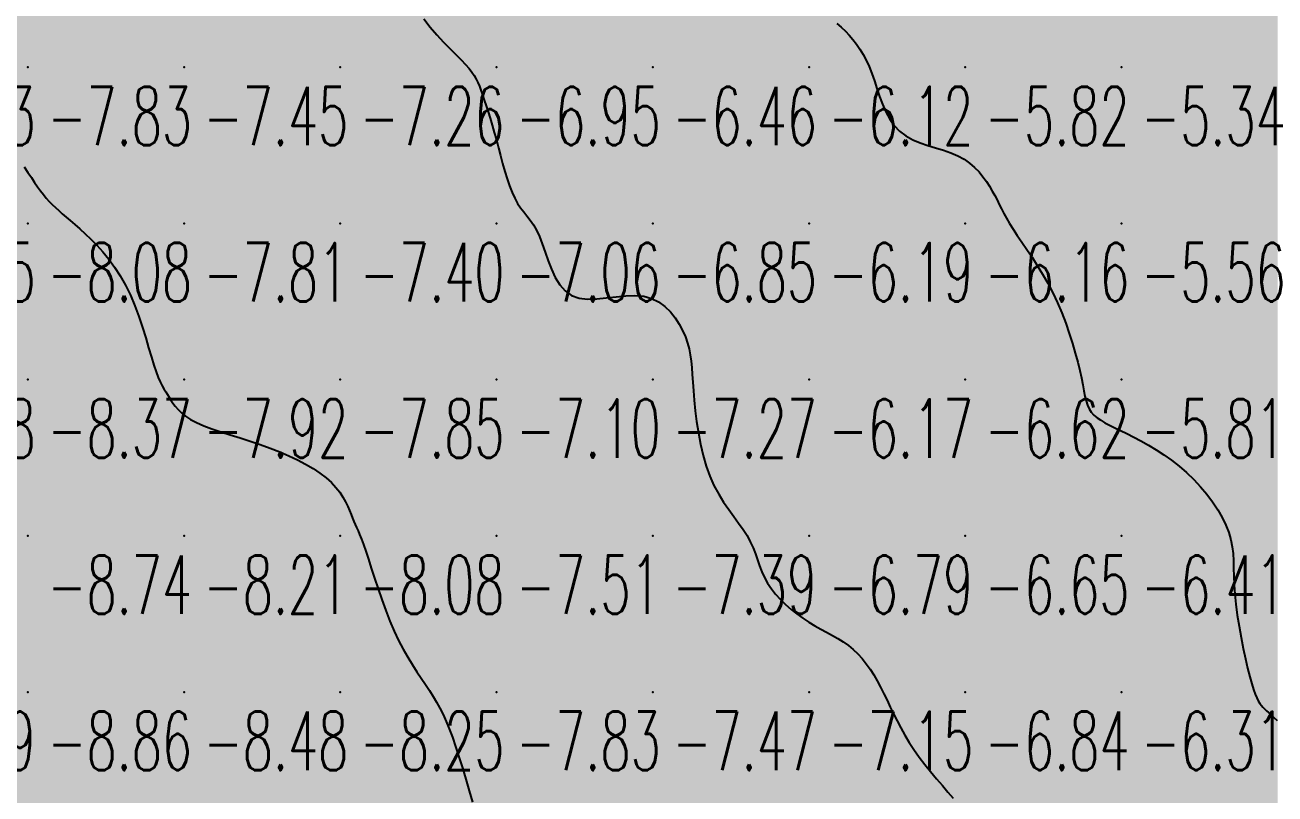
# Model space of a CAD drawing. Header units: millimetres. Extents: x 88261 to 90953, y 390274 to 392322.
# Drawn here: x 90120.1 to 90200.1, y 390610.7 to 390659.9 of the extents above; entities that cross this region are included whole.
import ezdxf
from ezdxf.enums import TextEntityAlignment as Align

# ---------------------------------------------------------------- set-up
doc = ezdxf.new("R2010")
doc.units = ezdxf.units.MM
doc.header["$LTSCALE"] = 25
for name, color, linetype in [('CN_03_00', 7, 'Continuous'), ('COTEAlt', 7, 'Continuous'), ('TN_COLORIAGE', 7, 'Continuous')]:
    doc.layers.add(name, color=color, linetype=linetype)
doc.styles.add('Simplex 1.0', font='Simplex.shx', dxfattribs={"width": 0.99, "height": 2.5})
doc.styles.get("Standard").update_dxf_attribs({"font": 'times.ttf'})

# ---------------------------------------------------------------- blocks, each defined once
blk = doc.blocks.new('COTE')
at = {"color": 0}
blk.add_point((0, 0), dxfattribs=at)
at = {"layer": 'COTEAlt'}
blk.add_attdef('ALT', text='', height=3.75, dxfattribs=at).set_placement((1.25, -1.25), align=Align.TOP_LEFT)

msp = doc.modelspace()

# ---------------------------------------------------------------- linework, layer by layer
at = {"layer": 'CN_03_00', "flags": 128}
for points, elevation in [([(90145.584, 390660.344), (90145.99, 390659.807), (90146.416, 390659.307), (90146.843, 390658.846), (90147.257, 390658.426), (90147.642, 390658.047), (90147.981, 390657.71), (90148.262, 390657.416), (90148.49, 390657.157), (90148.674, 390656.921), (90148.823, 390656.7), (90148.946, 390656.483), (90149.051, 390656.261), (90149.148, 390656.023), (90149.246, 390655.76), (90149.351, 390655.464), (90149.464, 390655.135), (90149.583, 390654.774), (90149.708, 390654.385), (90149.837, 390653.97), (90149.969, 390653.529), (90150.103, 390653.067), (90150.236, 390652.584), (90150.369, 390652.085), (90150.502, 390651.577), (90150.638, 390651.069), (90150.778, 390650.57), (90150.923, 390650.089), (90151.076, 390649.636), (90151.238, 390649.219), (90151.411, 390648.847), (90151.596, 390648.525), (90151.79, 390648.241), (90151.991, 390647.979), (90152.196, 390647.722), (90152.402, 390647.452), (90152.605, 390647.155), (90152.803, 390646.812), (90152.994, 390646.408), (90153.175, 390645.934), (90153.356, 390645.407), (90153.548, 390644.855), (90153.761, 390644.304), (90154.007, 390643.779), (90154.297, 390643.307), (90154.641, 390642.914), (90155.05, 390642.627), (90155.532, 390642.461), (90156.073, 390642.398), (90156.659, 390642.409), (90157.271, 390642.466), (90157.894, 390642.539), (90158.512, 390642.601), (90159.107, 390642.622), (90159.665, 390642.573), (90160.17, 390642.435), (90160.623, 390642.213), (90161.025, 390641.923), (90161.377, 390641.58), (90161.682, 390641.199), (90161.942, 390640.795), (90162.158, 390640.382), (90162.333, 390639.975), (90162.469, 390639.585), (90162.571, 390639.206), (90162.646, 390638.825), (90162.702, 390638.433), (90162.743, 390638.018), (90162.777, 390637.57), (90162.811, 390637.076), (90162.85, 390636.527), (90162.901, 390635.916), (90162.968, 390635.253), (90163.054, 390634.554), (90163.163, 390633.834), (90163.298, 390633.109), (90163.462, 390632.393), (90163.659, 390631.702), (90163.892, 390631.052), (90164.164, 390630.454), (90164.464, 390629.904), (90164.782, 390629.397), (90165.109, 390628.925), (90165.432, 390628.482), (90165.742, 390628.061), (90166.028, 390627.655), (90166.278, 390627.258), (90166.487, 390626.863), (90166.661, 390626.471), (90166.811, 390626.083), (90166.949, 390625.697), (90167.086, 390625.316), (90167.232, 390624.941), (90167.398, 390624.571), (90167.596, 390624.207), (90167.835, 390623.851), (90168.11, 390623.503), (90168.417, 390623.167), (90168.75, 390622.844), (90169.105, 390622.535), (90169.474, 390622.243), (90169.853, 390621.971), (90170.237, 390621.719), (90170.62, 390621.488), (90170.999, 390621.273), (90171.373, 390621.069), (90171.739, 390620.868), (90172.095, 390620.664), (90172.439, 390620.45), (90172.767, 390620.221), (90173.079, 390619.969), (90173.371, 390619.691), (90173.647, 390619.386), (90173.907, 390619.057), (90174.153, 390618.706), (90174.387, 390618.337), (90174.611, 390617.951), (90174.827, 390617.55), (90175.037, 390617.138), (90175.243, 390616.715), (90175.449, 390616.284), (90175.661, 390615.845), (90175.882, 390615.399), (90176.117, 390614.946), (90176.372, 390614.487), (90176.65, 390614.023), (90176.957, 390613.555), (90177.295, 390613.085), (90177.656, 390612.615), (90178.031, 390612.151), (90178.409, 390611.697), (90178.781, 390611.258), (90179.138, 390610.839), (90179.468, 390610.443)], -7), ([(90172.032, 390660.03), (90172.307, 390659.793), (90172.57, 390659.547), (90172.821, 390659.288), (90173.06, 390659.012), (90173.288, 390658.716), (90173.504, 390658.398), (90173.709, 390658.055), (90173.904, 390657.683), (90174.088, 390657.28), (90174.263, 390656.842), (90174.429, 390656.37), (90174.594, 390655.875), (90174.766, 390655.368), (90174.955, 390654.864), (90175.169, 390654.375), (90175.416, 390653.916), (90175.705, 390653.499), (90176.045, 390653.137), (90176.44, 390652.84), (90176.881, 390652.598), (90177.355, 390652.398), (90177.849, 390652.228), (90178.351, 390652.073), (90178.845, 390651.921), (90179.321, 390651.759), (90179.764, 390651.573), (90180.165, 390651.353), (90180.523, 390651.103), (90180.843, 390650.828), (90181.127, 390650.536), (90181.379, 390650.232), (90181.603, 390649.922), (90181.801, 390649.614), (90181.977, 390649.312), (90182.134, 390649.023), (90182.281, 390648.741), (90182.422, 390648.46), (90182.567, 390648.175), (90182.721, 390647.879), (90182.892, 390647.567), (90183.087, 390647.231), (90183.313, 390646.867), (90183.576, 390646.469), (90183.869, 390646.037), (90184.185, 390645.573), (90184.517, 390645.077), (90184.857, 390644.55), (90185.198, 390643.994), (90185.531, 390643.41), (90185.85, 390642.798), (90186.148, 390642.161), (90186.423, 390641.509), (90186.675, 390640.851), (90186.904, 390640.197), (90187.108, 390639.557), (90187.288, 390638.942), (90187.442, 390638.362), (90187.571, 390637.827), (90187.674, 390637.345), (90187.76, 390636.913), (90187.834, 390636.528), (90187.905, 390636.187), (90187.98, 390635.883), (90188.067, 390635.615), (90188.174, 390635.377), (90188.308, 390635.165), (90188.475, 390634.975), (90188.677, 390634.802), (90188.913, 390634.639), (90189.182, 390634.481), (90189.485, 390634.323), (90189.822, 390634.158), (90190.191, 390633.98), (90190.593, 390633.784), (90191.026, 390633.564), (90191.484, 390633.32), (90191.962, 390633.051), (90192.453, 390632.754), (90192.949, 390632.431), (90193.446, 390632.079), (90193.936, 390631.699), (90194.412, 390631.289), (90194.869, 390630.85), (90195.301, 390630.387), (90195.704, 390629.906), (90196.074, 390629.413), (90196.404, 390628.915), (90196.692, 390628.419), (90196.931, 390627.929), (90197.118, 390627.454), (90197.249, 390626.996), (90197.335, 390626.548), (90197.385, 390626.101), (90197.411, 390625.643), (90197.423, 390625.166), (90197.434, 390624.659), (90197.453, 390624.112), (90197.493, 390623.515), (90197.56, 390622.863), (90197.653, 390622.171), (90197.767, 390621.456), (90197.895, 390620.739), (90198.034, 390620.039), (90198.176, 390619.373), (90198.317, 390618.762), (90198.452, 390618.224), (90198.577, 390617.773), (90198.691, 390617.403), (90198.799, 390617.104), (90198.901, 390616.864), (90199, 390616.672), (90199.097, 390616.517), (90199.196, 390616.388), (90199.299, 390616.274), (90199.407, 390616.164), (90199.525, 390616.051), (90199.66, 390615.928), (90199.816, 390615.787), (90199.998, 390615.622), (90200.212, 390615.424)], -6), ([(90120.014, 390650.859), (90120.254, 390650.5), (90120.475, 390650.169), (90120.682, 390649.865), (90120.877, 390649.585), (90121.065, 390649.327), (90121.248, 390649.086), (90121.431, 390648.862), (90121.616, 390648.651), (90121.809, 390648.451), (90122.01, 390648.255), (90122.224, 390648.06), (90122.453, 390647.858), (90122.699, 390647.646), (90122.966, 390647.417), (90123.256, 390647.165), (90123.572, 390646.886), (90123.916, 390646.575), (90124.281, 390646.228), (90124.66, 390645.844), (90125.046, 390645.421), (90125.431, 390644.956), (90125.807, 390644.448), (90126.168, 390643.895), (90126.506, 390643.294), (90126.816, 390642.648), (90127.097, 390641.968), (90127.352, 390641.274), (90127.583, 390640.581), (90127.793, 390639.908), (90127.983, 390639.271), (90128.157, 390638.687), (90128.316, 390638.173), (90128.462, 390637.742), (90128.598, 390637.386), (90128.725, 390637.092), (90128.846, 390636.848), (90128.961, 390636.641), (90129.073, 390636.459), (90129.184, 390636.288), (90129.296, 390636.116), (90129.411, 390635.934), (90129.538, 390635.741), (90129.685, 390635.539), (90129.862, 390635.331), (90130.078, 390635.12), (90130.341, 390634.908), (90130.661, 390634.698), (90131.047, 390634.492), (90131.504, 390634.291), (90132.023, 390634.095), (90132.593, 390633.9), (90133.2, 390633.705), (90133.833, 390633.505), (90134.479, 390633.3), (90135.126, 390633.086), (90135.761, 390632.861), (90136.373, 390632.623), (90136.958, 390632.373), (90137.511, 390632.11), (90138.03, 390631.837), (90138.509, 390631.554), (90138.947, 390631.263), (90139.338, 390630.963), (90139.68, 390630.657), (90139.971, 390630.346), (90140.214, 390630.033), (90140.416, 390629.723), (90140.584, 390629.42), (90140.723, 390629.129), (90140.839, 390628.854), (90140.94, 390628.598), (90141.03, 390628.367), (90141.117, 390628.162), (90141.202, 390627.97), (90141.29, 390627.776), (90141.384, 390627.567), (90141.487, 390627.326), (90141.601, 390627.039), (90141.73, 390626.691), (90141.878, 390626.267), (90142.046, 390625.757), (90142.233, 390625.173), (90142.44, 390624.535), (90142.663, 390623.858), (90142.901, 390623.162), (90143.153, 390622.464), (90143.418, 390621.782), (90143.695, 390621.134), (90143.98, 390620.534), (90144.272, 390619.981), (90144.566, 390619.469), (90144.86, 390618.993), (90145.149, 390618.547), (90145.43, 390618.127), (90145.7, 390617.728), (90145.954, 390617.343), (90146.192, 390616.967), (90146.414, 390616.591), (90146.625, 390616.204), (90146.828, 390615.797), (90147.026, 390615.359), (90147.224, 390614.88), (90147.424, 390614.35), (90147.63, 390613.759), (90147.844, 390613.102), (90148.063, 390612.396), (90148.282, 390611.662), (90148.496, 390610.923), (90148.701, 390610.201)], -8)]:
    msp.add_lwpolyline(points, dxfattribs=dict(at, elevation=elevation))
at = {"layer": 'TN_COLORIAGE', "color": 161}
for points in [[(90116.837, 390657.239, -7.576), (90114.588, 390661.579, -7.576), (90120.249, 390657.239, -7.576), (90120.249, 390667.239, -7.576)], [(90120.249, 390667.239, -7.276), (90120.249, 390657.239, -7.276), (90130.249, 390667.239, -7.276)], [(90120.249, 390657.239, -7.276), (90130.249, 390657.239, -7.276), (90130.249, 390667.239, -7.276)], [(90130.249, 390667.239, -7.241), (90130.249, 390657.239, -7.241), (90140.249, 390667.239, -7.241)], [(90130.249, 390657.239, -7.241), (90140.249, 390657.239, -7.241), (90140.249, 390667.239, -7.241)], [(90140.249, 390657.239, -7), (90144.177, 390661.168, -7), (90140.249, 390667.239, -7), (90143.997, 390667.239, -7)], [(90144.177, 390661.168, -7.26), (90148.64, 390657.239, -7.26), (90140.249, 390657.239, -7.26)], [(90116.837, 390657.239, -7.832), (90117.544, 390654.534, -7.832), (90120.249, 390657.239, -7.832)], [(90120.249, 390650.521, -7.832), (90117.544, 390654.534, -7.832), (90120.249, 390657.239, -7.832)], [(90120.249, 390650.521, -7.448), (90121.546, 390648.537, -7.448), (90120.249, 390657.239, -7.448), (90130.249, 390657.239, -7.448)], [(90123.264, 390647.239, -7.448), (90121.546, 390648.537, -7.448), (90130.249, 390647.239, -7.448), (90130.249, 390657.239, -7.448)], [(90130.249, 390657.239, -7.26), (90130.249, 390647.239, -7.26), (90140.249, 390657.239, -7.26)], [(90130.249, 390647.239, -7.26), (90140.249, 390647.239, -7.26), (90140.249, 390657.239, -7.26)], [(90140.249, 390647.239, -7), (90149.146, 390656.137, -7), (90140.249, 390657.239, -7), (90148.64, 390657.239, -7)], [(90140.249, 390647.239, -7), (90149.146, 390656.137, -7), (90150.249, 390647.239, -7), (90150.249, 390652.776, -7)], [(90151.276, 390648.266, -7.062), (90150.249, 390652.776, -7.062), (90150.249, 390647.239, -7.062)], [(90151.276, 390648.266, -7.062), (90153.113, 390647.239, -7.062), (90150.249, 390647.239, -7.062)], [(90123.264, 390647.239, -7.809), (90126.831, 390643.822, -7.809), (90130.249, 390647.239, -7.809)], [(90128.449, 390637.239, -7.809), (90126.831, 390643.822, -7.809), (90130.249, 390637.239, -7.809), (90130.249, 390647.239, -7.809)], [(90130.249, 390647.239, -7.403), (90130.249, 390637.239, -7.403), (90140.249, 390647.239, -7.403)], [(90130.249, 390637.239, -7.403), (90140.249, 390637.239, -7.403), (90140.249, 390647.239, -7.403)], [(90140.249, 390647.239, -7.062), (90140.249, 390637.239, -7.062), (90150.249, 390647.239, -7.062)], [(90140.249, 390637.239, -7.062), (90150.249, 390637.239, -7.062), (90150.249, 390647.239, -7.062)], [(90150.249, 390637.239, -7), (90154.235, 390641.226, -7), (90150.249, 390647.239, -7), (90153.113, 390647.239, -7)], [(90160.249, 390637.239, -7), (90160.249, 390643.617, -7), (90150.249, 390637.239, -7), (90154.235, 390641.226, -7)], [(90162.758, 390639.748, -7.272), (90160.249, 390643.617, -7.272), (90160.249, 390637.239, -7.272)], [(90162.719, 390637.239, -7.272), (90162.758, 390639.748, -7.272), (90160.249, 390637.239, -7.272)], [(90128.449, 390637.239, -7.919), (90129.269, 390636.26, -7.919), (90130.249, 390637.239, -7.919)], [(90130.249, 390634.421, -7.919), (90129.269, 390636.26, -7.919), (90130.249, 390637.239, -7.919)], [(90130.249, 390634.421, -7.849), (90136.017, 390633.007, -7.849), (90130.249, 390637.239, -7.849), (90140.249, 390637.239, -7.849)], [(90140.249, 390630.719, -7.849), (90136.017, 390633.007, -7.849), (90140.249, 390637.239, -7.849)], [(90140.249, 390630.719, -7.102), (90141.071, 390628.061, -7.102), (90140.249, 390637.239, -7.102), (90150.249, 390637.239, -7.102)], [(90141.651, 390627.239, -7.102), (90141.071, 390628.061, -7.102), (90150.249, 390627.239, -7.102), (90150.249, 390637.239, -7.102)], [(90150.249, 390627.239, -7.272), (90160.249, 390627.239, -7.272), (90160.249, 390637.239, -7.272)], [(90150.249, 390637.239, -7.272), (90150.249, 390627.239, -7.272), (90160.249, 390637.239, -7.272)], [(90160.249, 390627.239, -7), (90163.468, 390630.458, -7), (90160.249, 390637.239, -7), (90162.719, 390637.239, -7)], [(90163.468, 390630.458, -7.393), (90166.766, 390627.239, -7.393), (90160.249, 390627.239, -7.393)], [(90141.651, 390627.239, -7.507), (90143.591, 390620.582, -7.507), (90150.249, 390627.239, -7.507)], [(90146.152, 390617.239, -7.507), (90143.591, 390620.582, -7.507), (90150.249, 390617.239, -7.507), (90150.249, 390627.239, -7.507)], [(90150.249, 390617.239, -7.393), (90160.249, 390617.239, -7.393), (90160.249, 390627.239, -7.393)], [(90150.249, 390627.239, -7.393), (90150.249, 390617.239, -7.393), (90160.249, 390627.239, -7.393)], [(90160.249, 390617.239, -7), (90167.141, 390624.132, -7), (90160.249, 390627.239, -7), (90166.766, 390627.239, -7)], [(90160.249, 390617.239, -7), (90167.141, 390624.132, -7), (90170.249, 390617.239, -7), (90170.249, 390621.476, -7)], [(90173.285, 390620.275, -7.154), (90170.249, 390621.476, -7.154), (90170.249, 390617.239, -7.154)], [(90173.285, 390620.275, -7.154), (90175.084, 390617.239, -7.154), (90170.249, 390617.239, -7.154)], [(90146.152, 390617.239, -7.828), (90147.528, 390614.518, -7.828), (90150.249, 390617.239, -7.828)], [(90149.515, 390607.239, -7.828), (90147.528, 390614.518, -7.828), (90150.249, 390607.239, -7.828), (90150.249, 390617.239, -7.828)], [(90150.249, 390607.239, -7.466), (90160.249, 390607.239, -7.466), (90160.249, 390617.239, -7.466)], [(90150.249, 390617.239, -7.466), (90150.249, 390607.239, -7.466), (90160.249, 390617.239, -7.466)], [(90160.249, 390607.239, -7.154), (90170.249, 390607.239, -7.154), (90170.249, 390617.239, -7.154)], [(90160.249, 390617.239, -7.154), (90160.249, 390607.239, -7.154), (90170.249, 390617.239, -7.154)], [(90170.249, 390607.239, -7), (90176.602, 390613.593, -7), (90170.249, 390617.239, -7), (90175.084, 390617.239, -7)], [(90170.249, 390607.239, -7), (90176.602, 390613.593, -7), (90180.249, 390607.239, -7), (90180.249, 390609.723, -7)]]:
    msp.add_solid(points, dxfattribs=at)
at = {"layer": 'TN_COLORIAGE', "color": 151}
for points in [[(90148.64, 390657.239, -6.598), (90144.177, 390661.168, -6.598), (90150.249, 390657.239, -6.598), (90150.249, 390667.239, -6.598)], [(90150.249, 390657.239, -6.139), (90160.249, 390657.239, -6.139), (90160.249, 390667.239, -6.139)], [(90150.249, 390667.239, -6.139), (90150.249, 390657.239, -6.139), (90160.249, 390667.239, -6.139)], [(90160.249, 390657.239, -6), (90167.398, 390664.388, -6), (90160.249, 390667.239, -6), (90164.557, 390667.239, -6)], [(90160.249, 390657.239, -6), (90167.398, 390664.388, -6), (90170.249, 390657.239, -6), (90170.249, 390661.274, -6)], [(90172.702, 390659.692, -6.124), (90170.249, 390661.274, -6.124), (90170.249, 390657.239, -6.124)], [(90172.702, 390659.692, -6.124), (90174.365, 390657.239, -6.124), (90170.249, 390657.239, -6.124)], [(90148.64, 390657.239, -6.95), (90149.146, 390656.137, -6.95), (90150.249, 390657.239, -6.95)], [(90150.249, 390652.776, -6.95), (90149.146, 390656.137, -6.95), (90150.249, 390657.239, -6.95)], [(90150.249, 390652.776, -6.459), (90151.276, 390648.266, -6.459), (90150.249, 390657.239, -6.459), (90160.249, 390657.239, -6.459)], [(90153.113, 390647.239, -6.459), (90151.276, 390648.266, -6.459), (90160.249, 390647.239, -6.459), (90160.249, 390657.239, -6.459)], [(90160.249, 390647.239, -6.124), (90170.249, 390647.239, -6.124), (90170.249, 390657.239, -6.124)], [(90160.249, 390657.239, -6.124), (90160.249, 390647.239, -6.124), (90170.249, 390657.239, -6.124)], [(90170.249, 390647.239, -6), (90175.414, 390652.404, -6), (90170.249, 390657.239, -6), (90174.365, 390657.239, -6)], [(90170.249, 390647.239, -6), (90175.414, 390652.404, -6), (90180.249, 390647.239, -6), (90180.249, 390651.966, -6)], [(90182.177, 390649.167, -6.159), (90180.249, 390651.966, -6.159), (90180.249, 390647.239, -6.159)], [(90182.177, 390649.167, -6.159), (90182.904, 390647.239, -6.159), (90180.249, 390647.239, -6.159)], [(90153.113, 390647.239, -6.846), (90154.235, 390641.226, -6.846), (90160.249, 390647.239, -6.846)], [(90154.235, 390641.226, -6.846), (90160.249, 390643.617, -6.846), (90160.249, 390647.239, -6.846)], [(90160.249, 390643.617, -6.189), (90162.758, 390639.748, -6.189), (90160.249, 390647.239, -6.189), (90170.249, 390647.239, -6.189)], [(90162.758, 390639.748, -6.172), (90162.719, 390637.239, -6.172), (90170.249, 390647.239, -6.172), (90170.249, 390637.239, -6.172)], [(90170.249, 390637.239, -6.159), (90180.249, 390637.239, -6.159), (90180.249, 390647.239, -6.159)], [(90170.249, 390647.239, -6.159), (90170.249, 390637.239, -6.159), (90180.249, 390647.239, -6.159)], [(90180.249, 390637.239, -6), (90186.087, 390643.077, -6), (90180.249, 390647.239, -6), (90182.904, 390647.239, -6)], [(90186.087, 390643.077, -6.615), (90187.85, 390637.239, -6.615), (90180.249, 390637.239, -6.615)], [(90162.719, 390637.239, -6.172), (90163.468, 390630.458, -6.172), (90170.249, 390637.239, -6.172)], [(90166.766, 390627.239, -6.172), (90163.468, 390630.458, -6.172), (90170.249, 390627.239, -6.172), (90170.249, 390637.239, -6.172)], [(90170.249, 390627.239, -6.615), (90180.249, 390627.239, -6.615), (90180.249, 390637.239, -6.615)], [(90170.249, 390637.239, -6.615), (90170.249, 390627.239, -6.615), (90180.249, 390637.239, -6.615)], [(90180.249, 390627.239, -6), (90187.937, 390634.928, -6), (90180.249, 390637.239, -6), (90187.85, 390637.239, -6)], [(90180.249, 390627.239, -6), (90187.937, 390634.928, -6), (90190.249, 390627.239, -6), (90190.249, 390634.04, -6)], [(90194.623, 390631.614, -6.413), (90190.249, 390634.04, -6.413), (90190.249, 390627.239, -6.413)], [(90194.623, 390631.614, -6.413), (90197.73, 390627.239, -6.413), (90190.249, 390627.239, -6.413)], [(90166.766, 390627.239, -6.79), (90167.141, 390624.132, -6.79), (90170.249, 390627.239, -6.79)], [(90170.249, 390621.476, -6.79), (90167.141, 390624.132, -6.79), (90170.249, 390627.239, -6.79)], [(90170.249, 390621.476, -6.646), (90173.285, 390620.275, -6.646), (90170.249, 390627.239, -6.646), (90180.249, 390627.239, -6.646)], [(90175.084, 390617.239, -6.646), (90173.285, 390620.275, -6.646), (90180.249, 390617.239, -6.646), (90180.249, 390627.239, -6.646)], [(90180.249, 390617.239, -6.413), (90190.249, 390617.239, -6.413), (90190.249, 390627.239, -6.413)], [(90180.249, 390627.239, -6.413), (90180.249, 390617.239, -6.413), (90190.249, 390627.239, -6.413)], [(90190.249, 390627.239, -6), (90197.73, 390627.239, -6), (90190.249, 390617.239, -6), (90197.162, 390624.153, -6)], [(90197.162, 390624.153, -6.311), (90198.577, 390617.239, -6.311), (90190.249, 390617.239, -6.311)], [(90175.084, 390617.239, -6.835), (90176.602, 390613.593, -6.835), (90180.249, 390617.239, -6.835)], [(90180.249, 390609.723, -6.835), (90176.602, 390613.593, -6.835), (90180.249, 390617.239, -6.835)], [(90180.249, 390609.723, -6.311), (90180.982, 390607.973, -6.311), (90180.249, 390617.239, -6.311), (90190.249, 390617.239, -6.311)], [(90181.345, 390607.239, -6.311), (90180.982, 390607.973, -6.311), (90190.249, 390607.239, -6.311), (90190.249, 390617.239, -6.311)], [(90190.249, 390607.239, -6), (90199.241, 390616.232, -6), (90190.249, 390617.239, -6), (90198.577, 390617.239, -6)], [(90190.249, 390607.239, -6), (90199.241, 390616.232, -6), (90200.249, 390607.239, -6), (90200.249, 390615.475, -6)]]:
    msp.add_solid(points, dxfattribs=at)
at = {"layer": 'TN_COLORIAGE', "color": 141}
for points in [[(90170.249, 390661.274, -5.619), (90172.702, 390659.692, -5.619), (90170.249, 390667.239, -5.619), (90180.249, 390667.239, -5.619)], [(90174.365, 390657.239, -5.619), (90172.702, 390659.692, -5.619), (90180.249, 390657.239, -5.619), (90180.249, 390667.239, -5.619)], [(90180.249, 390657.239, -5.055), (90190.249, 390657.239, -5.055), (90190.249, 390667.239, -5.055)], [(90180.249, 390667.239, -5.055), (90180.249, 390657.239, -5.055), (90190.249, 390667.239, -5.055)], [(90190.249, 390657.239, -5), (90199.609, 390666.6, -5), (90190.249, 390667.239, -5), (90197.294, 390667.239, -5)], [(90190.249, 390657.239, -5), (90199.609, 390666.6, -5), (90200.249, 390657.239, -5), (90200.249, 390664.365, -5)], [(90174.365, 390657.239, -5.823), (90175.414, 390652.404, -5.823), (90180.249, 390657.239, -5.823)], [(90180.249, 390651.966, -5.823), (90175.414, 390652.404, -5.823), (90180.249, 390657.239, -5.823)], [(90180.249, 390651.966, -5.336), (90182.177, 390649.167, -5.336), (90180.249, 390657.239, -5.336), (90190.249, 390657.239, -5.336)], [(90182.904, 390647.239, -5.336), (90182.177, 390649.167, -5.336), (90190.249, 390647.239, -5.336), (90190.249, 390657.239, -5.336)], [(90190.249, 390647.239, -5.057), (90200.249, 390647.239, -5.057), (90200.249, 390657.239, -5.057)], [(90190.249, 390657.239, -5.057), (90190.249, 390647.239, -5.057), (90200.249, 390657.239, -5.057)], [(90182.904, 390647.239, -5.561), (90186.087, 390643.077, -5.561), (90190.249, 390647.239, -5.561)], [(90187.85, 390637.239, -5.561), (90186.087, 390643.077, -5.561), (90190.249, 390637.239, -5.561), (90190.249, 390647.239, -5.561)], [(90190.249, 390637.239, -5.241), (90200.249, 390637.239, -5.241), (90200.249, 390647.239, -5.241)], [(90190.249, 390647.239, -5.241), (90190.249, 390637.239, -5.241), (90200.249, 390647.239, -5.241)], [(90187.85, 390637.239, -5.806), (90187.937, 390634.928, -5.806), (90190.249, 390637.239, -5.806)], [(90190.249, 390634.04, -5.806), (90187.937, 390634.928, -5.806), (90190.249, 390637.239, -5.806)], [(90190.249, 390634.04, -5.469), (90194.623, 390631.614, -5.469), (90190.249, 390637.239, -5.469), (90200.249, 390637.239, -5.469)], [(90197.73, 390627.239, -5.469), (90194.623, 390631.614, -5.469), (90200.249, 390627.239, -5.469), (90200.249, 390637.239, -5.469)], [(90198.577, 390617.239, -5.861), (90197.162, 390624.153, -5.861), (90200.249, 390617.239, -5.861), (90200.249, 390627.239, -5.861)], [(90197.162, 390624.153, -5.861), (90197.73, 390627.239, -5.861), (90200.249, 390627.239, -5.861)], [(90198.577, 390617.239, -5.938), (90199.241, 390616.232, -5.938), (90200.249, 390617.239, -5.938)], [(90200.249, 390615.475, -5.938), (90199.241, 390616.232, -5.938), (90200.249, 390617.239, -5.938)]]:
    msp.add_solid(points, dxfattribs=at)
at = {"layer": 'TN_COLORIAGE', "color": 171}
for points in [[(90110.249, 390647.239, -8), (90117.544, 390654.534, -8), (90120.249, 390647.239, -8), (90120.249, 390650.521, -8)], [(90121.546, 390648.537, -8.082), (90120.249, 390650.521, -8.082), (90120.249, 390647.239, -8.082)], [(90121.546, 390648.537, -8.082), (90123.264, 390647.239, -8.082), (90120.249, 390647.239, -8.082)], [(90110.249, 390647.239, -8.082), (90110.249, 390637.239, -8.082), (90120.249, 390647.239, -8.082)], [(90110.249, 390637.239, -8.082), (90120.249, 390637.239, -8.082), (90120.249, 390647.239, -8.082)], [(90120.249, 390637.239, -8), (90126.831, 390643.822, -8), (90120.249, 390647.239, -8), (90123.264, 390647.239, -8)], [(90126.831, 390643.822, -8.367), (90128.449, 390637.239, -8.367), (90120.249, 390637.239, -8.367)], [(90110.249, 390637.239, -8.367), (90110.249, 390627.239, -8.367), (90120.249, 390637.239, -8.367)], [(90110.249, 390627.239, -8.367), (90120.249, 390627.239, -8.367), (90120.249, 390637.239, -8.367)], [(90120.249, 390627.239, -8), (90129.269, 390636.26, -8), (90120.249, 390637.239, -8), (90128.449, 390637.239, -8)], [(90120.249, 390627.239, -8), (90129.269, 390636.26, -8), (90130.249, 390627.239, -8), (90130.249, 390634.421, -8)], [(90136.017, 390633.007, -8.205), (90130.249, 390634.421, -8.205), (90130.249, 390627.239, -8.205)], [(90130.249, 390627.239, -8), (90136.017, 390633.007, -8), (90140.249, 390627.239, -8), (90140.249, 390630.719, -8)], [(90141.071, 390628.061, -8.08), (90140.249, 390630.719, -8.08), (90140.249, 390627.239, -8.08)], [(90141.071, 390628.061, -8.08), (90141.651, 390627.239, -8.08), (90140.249, 390627.239, -8.08)], [(90110.249, 390624.012, -8.742), (90114.487, 390621.477, -8.742), (90110.249, 390627.239, -8.742), (90120.249, 390627.239, -8.742)], [(90116.035, 390617.239, -8.742), (90114.487, 390621.477, -8.742), (90120.249, 390617.239, -8.742), (90120.249, 390627.239, -8.742)], [(90120.249, 390627.239, -8.205), (90120.249, 390617.239, -8.205), (90130.249, 390627.239, -8.205)], [(90120.249, 390617.239, -8.205), (90130.249, 390617.239, -8.205), (90130.249, 390627.239, -8.205)], [(90130.249, 390627.239, -8.08), (90130.249, 390617.239, -8.08), (90140.249, 390627.239, -8.08)], [(90130.249, 390617.239, -8.08), (90140.249, 390617.239, -8.08), (90140.249, 390627.239, -8.08)], [(90140.249, 390617.239, -8), (90143.591, 390620.582, -8), (90140.249, 390627.239, -8), (90141.651, 390627.239, -8)], [(90143.591, 390620.582, -8.247), (90146.152, 390617.239, -8.247), (90140.249, 390617.239, -8.247)], [(90116.035, 390617.239, -8.862), (90118.095, 390615.086, -8.862), (90120.249, 390617.239, -8.862)], [(90119.067, 390607.239, -8.862), (90118.095, 390615.086, -8.862), (90120.249, 390607.239, -8.862), (90120.249, 390617.239, -8.862)], [(90120.249, 390617.239, -8.479), (90120.249, 390607.239, -8.479), (90130.249, 390617.239, -8.479)], [(90120.249, 390607.239, -8.479), (90130.249, 390607.239, -8.479), (90130.249, 390617.239, -8.479)], [(90130.249, 390617.239, -8.247), (90130.249, 390607.239, -8.247), (90140.249, 390617.239, -8.247)], [(90130.249, 390607.239, -8.247), (90140.249, 390607.239, -8.247), (90140.249, 390617.239, -8.247)], [(90140.249, 390607.239, -8), (90147.528, 390614.518, -8), (90140.249, 390617.239, -8), (90146.152, 390617.239, -8)], [(90147.528, 390614.518, -8.459), (90149.515, 390607.239, -8.459), (90140.249, 390607.239, -8.459)]]:
    msp.add_solid(points, dxfattribs=at)

# ---------------------------------------------------------------- block references
at = {"layer": 'COTEAlt'}
ref = msp.add_blockref('COTE', (90110.249, 390657.239), dxfattribs=at)
ref.add_attrib('ALT', '-8.33', dxfattribs={"height": 3.75, "style": 'Simplex 1.0', "width": 0.6}).set_placement((90111.499, 390655.989), align=Align.TOP_LEFT)
ref = msp.add_blockref('COTE', (90120.249, 390657.239), dxfattribs=at)
ref.add_attrib('ALT', '-7.83', dxfattribs={"height": 3.75, "style": 'Simplex 1.0', "width": 0.6}).set_placement((90121.499, 390655.989), align=Align.TOP_LEFT)
ref = msp.add_blockref('COTE', (90130.249, 390657.239), dxfattribs=at)
ref.add_attrib('ALT', '-7.45', dxfattribs={"height": 3.75, "style": 'Simplex 1.0', "width": 0.6}).set_placement((90131.499, 390655.989), align=Align.TOP_LEFT)
ref = msp.add_blockref('COTE', (90140.249, 390657.239), dxfattribs=at)
ref.add_attrib('ALT', '-7.26', dxfattribs={"height": 3.75, "style": 'Simplex 1.0', "width": 0.6}).set_placement((90141.499, 390655.989), align=Align.TOP_LEFT)
ref = msp.add_blockref('COTE', (90150.249, 390657.239), dxfattribs=at)
ref.add_attrib('ALT', '-6.95', dxfattribs={"height": 3.75, "style": 'Simplex 1.0', "width": 0.6}).set_placement((90151.499, 390655.989), align=Align.TOP_LEFT)
ref = msp.add_blockref('COTE', (90160.249, 390657.239), dxfattribs=at)
ref.add_attrib('ALT', '-6.46', dxfattribs={"height": 3.75, "style": 'Simplex 1.0', "width": 0.6}).set_placement((90161.499, 390655.989), align=Align.TOP_LEFT)
ref = msp.add_blockref('COTE', (90170.249, 390657.239), dxfattribs=at)
ref.add_attrib('ALT', '-6.12', dxfattribs={"height": 3.75, "style": 'Simplex 1.0', "width": 0.6}).set_placement((90171.499, 390655.989), align=Align.TOP_LEFT)
ref = msp.add_blockref('COTE', (90180.249, 390657.239), dxfattribs=at)
ref.add_attrib('ALT', '-5.82', dxfattribs={"height": 3.75, "style": 'Simplex 1.0', "width": 0.6}).set_placement((90181.499, 390655.989), align=Align.TOP_LEFT)
ref = msp.add_blockref('COTE', (90190.249, 390657.239), dxfattribs=at)
ref.add_attrib('ALT', '-5.34', dxfattribs={"height": 3.75, "style": 'Simplex 1.0', "width": 0.6}).set_placement((90191.499, 390655.989), align=Align.TOP_LEFT)
ref = msp.add_blockref('COTE', (90110.249, 390647.239), dxfattribs=at)
ref.add_attrib('ALT', '-8.45', dxfattribs={"height": 3.75, "style": 'Simplex 1.0', "width": 0.6}).set_placement((90111.499, 390645.989), align=Align.TOP_LEFT)
ref = msp.add_blockref('COTE', (90120.249, 390647.239), dxfattribs=at)
ref.add_attrib('ALT', '-8.08', dxfattribs={"height": 3.75, "style": 'Simplex 1.0', "width": 0.6}).set_placement((90121.499, 390645.989), align=Align.TOP_LEFT)
ref = msp.add_blockref('COTE', (90130.249, 390647.239), dxfattribs=at)
ref.add_attrib('ALT', '-7.81', dxfattribs={"height": 3.75, "style": 'Simplex 1.0', "width": 0.6}).set_placement((90131.499, 390645.989), align=Align.TOP_LEFT)
ref = msp.add_blockref('COTE', (90140.249, 390647.239), dxfattribs=at)
ref.add_attrib('ALT', '-7.40', dxfattribs={"height": 3.75, "style": 'Simplex 1.0', "width": 0.6}).set_placement((90141.499, 390645.989), align=Align.TOP_LEFT)
ref = msp.add_blockref('COTE', (90150.249, 390647.239), dxfattribs=at)
ref.add_attrib('ALT', '-7.06', dxfattribs={"height": 3.75, "style": 'Simplex 1.0', "width": 0.6}).set_placement((90151.499, 390645.989), align=Align.TOP_LEFT)
ref = msp.add_blockref('COTE', (90160.249, 390647.239), dxfattribs=at)
ref.add_attrib('ALT', '-6.85', dxfattribs={"height": 3.75, "style": 'Simplex 1.0', "width": 0.6}).set_placement((90161.499, 390645.989), align=Align.TOP_LEFT)
ref = msp.add_blockref('COTE', (90170.249, 390647.239), dxfattribs=at)
ref.add_attrib('ALT', '-6.19', dxfattribs={"height": 3.75, "style": 'Simplex 1.0', "width": 0.6}).set_placement((90171.499, 390645.989), align=Align.TOP_LEFT)
ref = msp.add_blockref('COTE', (90180.249, 390647.239), dxfattribs=at)
ref.add_attrib('ALT', '-6.16', dxfattribs={"height": 3.75, "style": 'Simplex 1.0', "width": 0.6}).set_placement((90181.499, 390645.989), align=Align.TOP_LEFT)
ref = msp.add_blockref('COTE', (90190.249, 390647.239), dxfattribs=at)
ref.add_attrib('ALT', '-5.56', dxfattribs={"height": 3.75, "style": 'Simplex 1.0', "width": 0.6}).set_placement((90191.499, 390645.989), align=Align.TOP_LEFT)
ref = msp.add_blockref('COTE', (90110.249, 390637.239), dxfattribs=at)
ref.add_attrib('ALT', '-8.68', dxfattribs={"height": 3.75, "style": 'Simplex 1.0', "width": 0.6}).set_placement((90111.499, 390635.989), align=Align.TOP_LEFT)
ref = msp.add_blockref('COTE', (90120.249, 390637.239), dxfattribs=at)
ref.add_attrib('ALT', '-8.37', dxfattribs={"height": 3.75, "style": 'Simplex 1.0', "width": 0.6}).set_placement((90121.499, 390635.989), align=Align.TOP_LEFT)
ref = msp.add_blockref('COTE', (90130.249, 390637.239), dxfattribs=at)
ref.add_attrib('ALT', '-7.92', dxfattribs={"height": 3.75, "style": 'Simplex 1.0', "width": 0.6}).set_placement((90131.499, 390635.989), align=Align.TOP_LEFT)
ref = msp.add_blockref('COTE', (90140.249, 390637.239), dxfattribs=at)
ref.add_attrib('ALT', '-7.85', dxfattribs={"height": 3.75, "style": 'Simplex 1.0', "width": 0.6}).set_placement((90141.499, 390635.989), align=Align.TOP_LEFT)
ref = msp.add_blockref('COTE', (90150.249, 390637.239), dxfattribs=at)
ref.add_attrib('ALT', '-7.10', dxfattribs={"height": 3.75, "style": 'Simplex 1.0', "width": 0.6}).set_placement((90151.499, 390635.989), align=Align.TOP_LEFT)
ref = msp.add_blockref('COTE', (90160.249, 390637.239), dxfattribs=at)
ref.add_attrib('ALT', '-7.27', dxfattribs={"height": 3.75, "style": 'Simplex 1.0', "width": 0.6}).set_placement((90161.499, 390635.989), align=Align.TOP_LEFT)
ref = msp.add_blockref('COTE', (90170.249, 390637.239), dxfattribs=at)
ref.add_attrib('ALT', '-6.17', dxfattribs={"height": 3.75, "style": 'Simplex 1.0', "width": 0.6}).set_placement((90171.499, 390635.989), align=Align.TOP_LEFT)
ref = msp.add_blockref('COTE', (90180.249, 390637.239), dxfattribs=at)
ref.add_attrib('ALT', '-6.62', dxfattribs={"height": 3.75, "style": 'Simplex 1.0', "width": 0.6}).set_placement((90181.499, 390635.989), align=Align.TOP_LEFT)
ref = msp.add_blockref('COTE', (90190.249, 390637.239), dxfattribs=at)
ref.add_attrib('ALT', '-5.81', dxfattribs={"height": 3.75, "style": 'Simplex 1.0', "width": 0.6}).set_placement((90191.499, 390635.989), align=Align.TOP_LEFT)
ref = msp.add_blockref('COTE', (90120.249, 390627.239), dxfattribs=at)
ref.add_attrib('ALT', '-8.74', dxfattribs={"height": 3.75, "style": 'Simplex 1.0', "width": 0.6}).set_placement((90121.499, 390625.989), align=Align.TOP_LEFT)
ref = msp.add_blockref('COTE', (90130.249, 390627.239), dxfattribs=at)
ref.add_attrib('ALT', '-8.21', dxfattribs={"height": 3.75, "style": 'Simplex 1.0', "width": 0.6}).set_placement((90131.499, 390625.989), align=Align.TOP_LEFT)
ref = msp.add_blockref('COTE', (90140.249, 390627.239), dxfattribs=at)
ref.add_attrib('ALT', '-8.08', dxfattribs={"height": 3.75, "style": 'Simplex 1.0', "width": 0.6}).set_placement((90141.499, 390625.989), align=Align.TOP_LEFT)
ref = msp.add_blockref('COTE', (90150.249, 390627.239), dxfattribs=at)
ref.add_attrib('ALT', '-7.51', dxfattribs={"height": 3.75, "style": 'Simplex 1.0', "width": 0.6}).set_placement((90151.499, 390625.989), align=Align.TOP_LEFT)
ref = msp.add_blockref('COTE', (90160.249, 390627.239), dxfattribs=at)
ref.add_attrib('ALT', '-7.39', dxfattribs={"height": 3.75, "style": 'Simplex 1.0', "width": 0.6}).set_placement((90161.499, 390625.989), align=Align.TOP_LEFT)
ref = msp.add_blockref('COTE', (90170.249, 390627.239), dxfattribs=at)
ref.add_attrib('ALT', '-6.79', dxfattribs={"height": 3.75, "style": 'Simplex 1.0', "width": 0.6}).set_placement((90171.499, 390625.989), align=Align.TOP_LEFT)
ref = msp.add_blockref('COTE', (90180.249, 390627.239), dxfattribs=at)
ref.add_attrib('ALT', '-6.65', dxfattribs={"height": 3.75, "style": 'Simplex 1.0', "width": 0.6}).set_placement((90181.499, 390625.989), align=Align.TOP_LEFT)
ref = msp.add_blockref('COTE', (90190.249, 390627.239), dxfattribs=at)
ref.add_attrib('ALT', '-6.41', dxfattribs={"height": 3.75, "style": 'Simplex 1.0', "width": 0.6}).set_placement((90191.499, 390625.989), align=Align.TOP_LEFT)
ref = msp.add_blockref('COTE', (90110.249, 390617.239), dxfattribs=at)
ref.add_attrib('ALT', '-9.19', dxfattribs={"height": 3.75, "style": 'Simplex 1.0', "width": 0.6}).set_placement((90111.499, 390615.989), align=Align.TOP_LEFT)
ref = msp.add_blockref('COTE', (90120.249, 390617.239), dxfattribs=at)
ref.add_attrib('ALT', '-8.86', dxfattribs={"height": 3.75, "style": 'Simplex 1.0', "width": 0.6}).set_placement((90121.499, 390615.989), align=Align.TOP_LEFT)
ref = msp.add_blockref('COTE', (90130.249, 390617.239), dxfattribs=at)
ref.add_attrib('ALT', '-8.48', dxfattribs={"height": 3.75, "style": 'Simplex 1.0', "width": 0.6}).set_placement((90131.499, 390615.989), align=Align.TOP_LEFT)
ref = msp.add_blockref('COTE', (90140.249, 390617.239), dxfattribs=at)
ref.add_attrib('ALT', '-8.25', dxfattribs={"height": 3.75, "style": 'Simplex 1.0', "width": 0.6}).set_placement((90141.499, 390615.989), align=Align.TOP_LEFT)
ref = msp.add_blockref('COTE', (90150.249, 390617.239), dxfattribs=at)
ref.add_attrib('ALT', '-7.83', dxfattribs={"height": 3.75, "style": 'Simplex 1.0', "width": 0.6}).set_placement((90151.499, 390615.989), align=Align.TOP_LEFT)
ref = msp.add_blockref('COTE', (90160.249, 390617.239), dxfattribs=at)
ref.add_attrib('ALT', '-7.47', dxfattribs={"height": 3.75, "style": 'Simplex 1.0', "width": 0.6}).set_placement((90161.499, 390615.989), align=Align.TOP_LEFT)
ref = msp.add_blockref('COTE', (90170.249, 390617.239), dxfattribs=at)
ref.add_attrib('ALT', '-7.15', dxfattribs={"height": 3.75, "style": 'Simplex 1.0', "width": 0.6}).set_placement((90171.499, 390615.989), align=Align.TOP_LEFT)
ref = msp.add_blockref('COTE', (90180.249, 390617.239), dxfattribs=at)
ref.add_attrib('ALT', '-6.84', dxfattribs={"height": 3.75, "style": 'Simplex 1.0', "width": 0.6}).set_placement((90181.499, 390615.989), align=Align.TOP_LEFT)
ref = msp.add_blockref('COTE', (90190.249, 390617.239), dxfattribs=at)
ref.add_attrib('ALT', '-6.31', dxfattribs={"height": 3.75, "style": 'Simplex 1.0', "width": 0.6}).set_placement((90191.499, 390615.989), align=Align.TOP_LEFT)

doc.saveas('drawing.dxf')
